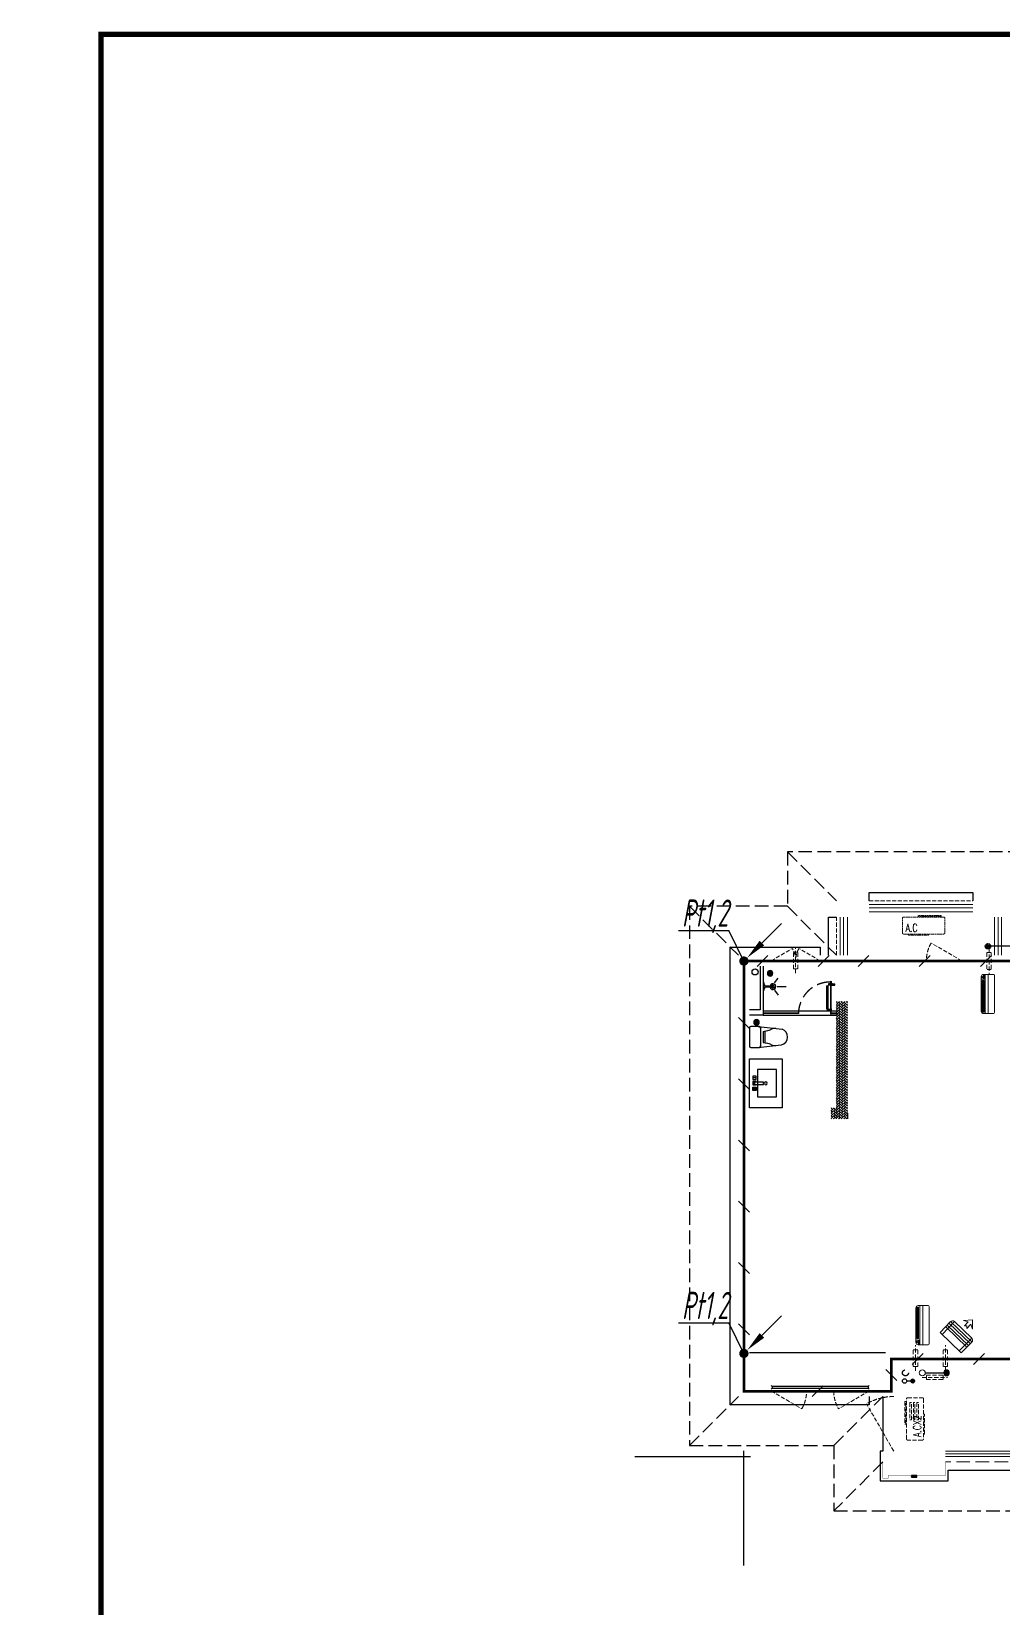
# Model space of a CAD drawing. Extents: x 3002737 to 4077523, y -995787 to -7267.
# Drawn here: x 3502677 to 3520519, y -788086 to -759137 of the extents above; entities that cross this region are included whole.
import ezdxf
from ezdxf.enums import TextEntityAlignment as Align
from ezdxf.xclip import XClip

# ---------------------------------------------------------------- set-up
doc = ezdxf.new("R2010")
doc.units = 0
doc.header["$LTSCALE"] = 1000
doc.header["$MEASUREMENT"] = 0
doc.header["$XCLIPFRAME"] = 2
for name, pattern in [('CENTER2', [1.125, 0.75, -0.125, 0.125, -0.125]), ('DASH', [0.35, 0.25, -0.1]), ('DOTE', [2.42, 2, -0.2, 0.02, -0.2]), ('HIDDEN', [0.375, 0.25, -0.125])]:
    doc.linetypes.add(name, pattern=pattern)
doc.layers.get('0').update_dxf_attribs({"linetype": 'CONTINUOUS'})
for name, color, linetype in [('!!电气', 1, 'CONTINUOUS'), ('3-栏杆1', 252, 'CONTINUOUS'), ('3.5方案汇报，与郭总、侯月琴确定户型_t8$0$2020.03.04 -1安徽标准化洋房户型(UA）_t8_t8$0$看线', 154, 'CONTINUOUS'), ('DIM-照明', 7, 'CONTINUOUS'), ('IP-bath&kitchen-JOHNSON', 4, 'CONTINUOUS'), ('LVTRY', 252, 'CONTINUOUS'), ('LWIRE', 4, 'CONTINUOUS'), ('P-bath&kitchen-JOHNSON', 4, 'CONTINUOUS'), ('SHTLN', 4, 'CONTINUOUS'), ('VPIPE-中水', 122, 'CONTINUOUS'), ('VPIPE-凝结', 150, 'CONTINUOUS'), ('VPIPE-雨水', 4, 'DASH'), ('WIRE-接地', 2, 'CONTINUOUS'), ('保温', 6, 'CONTINUOUS'), ('卫生间', 6, 'CONTINUOUS'), ('看线', 185, 'CONTINUOUS'), ('立面', 73, 'CONTINUOUS'), ('铝合金', 144, 'CONTINUOUS')]:
    doc.layers.add(name, color=color, linetype=linetype)
for name, color, linetype, lineweight in [('DOTE', 19, 'DOTE', 9), ('EQUIP_地漏', 7, 'CONTINUOUS', 18), ('VPIPE-废水', 31, 'TG_F', 18), ('WINDOW', 146, 'CONTINUOUS', 20), ('图框', 147, 'CONTINUOUS', 20), ('平面-栏杆', 56, 'CONTINUOUS', 15), ('平面-看线', 252, 'CONTINUOUS', 15), ('平面-空调室内机', 176, 'CONTINUOUS', 9), ('平面-空调预留孔', 252, 'CONTINUOUS', 15)]:
    doc.layers.add(name, color=color, linetype=linetype, lineweight=lineweight)
doc.styles.add('_TCH_DIM', font='SIMPLEX', dxfattribs={"bigfont": 'GBCBIG'})
doc.styles.add('HZTXT', font='gbeitc.shx', dxfattribs={"width": 0.8, "height": 400, "bigfont": 'hztxt.shx'})
doc.styles.get("Standard").update_dxf_attribs({"font": 'gbenor.shx', "bigfont": 'gbcbig.shx'})
doc.styles.add('TG_LINETYPE', font='SIMPLEX', dxfattribs={"width": 0.8, "height": 3, "bigfont": 'HZTXT'})
doc.linetypes.add('TG_F', pattern='A,2,-0.3,["F",TG_LINETYPE,S=0.1,R=0,X=-0.23,Y=-0.15],0', length=2.3)
pattern_1 = [(45, (-420616.58, -363823.725), (0, 47.4157523), [100.584, -33.528]), (135, (-420592.87, -363800.017), (3e-15, 47.4157523), [100.584, -33.528])]

# ---------------------------------------------------------------- blocks, each defined once
blk = doc.blocks.new('A$C74D73064')
at = {"layer": 'DOTE', "color": 252}
blk.add_line((-86385, 67619), (196116, 67619), dxfattribs=at)
blk = doc.blocks.new('A$C7B1F0EBE')
at = {"color": 252}
ref = blk.add_blockref('A$C74D73064', (-53513, -33808), dxfattribs=at)
XClip(ref).set_block_clipping_path([(63315.4263309771, 50772.2529092039), (117315.4131985184, 70272.2529080271)])
blk = doc.blocks.new('rrrrrrrrrrrra')
at = {"color": 8}
for p, q in [((-112, 459), (-112, 324)), ((-112, 324), (-64, -103)), ((253, 484), (-87, 484)), ((278, 324), (228, -116)), ((278, 324), (278, 459)), ((-59, 271), (224, 271)), ((-21, 232), (-34, 154)), ((191, 200), (-26, 200)), ((186, 232), (-21, 232)), ((186, 232), (199, 154))]:
    blk.add_line(p, q, dxfattribs=at)
for centre, radius, start, end in [((-87, 459), 25, 90, 180), ((-59, 324), 53.3, 180, 270), ((224, 324), 53.3, 270, 0), ((253, 459), 25, 0, 90), ((149, -3), 224, 158.5202, 180), ((-323, 210), 294, 333.5369, 351.4828), ((488, 210), 294, 188.5172, 206.4631), ((16, -3), 224, 0, 21.4798), ((84, -64), 153, 195.0773, 340.1181)]:
    blk.add_arc(centre, radius, start, end, dxfattribs=at)
blk = doc.blocks.new('A$C1E0F638F')
for points in [[(500, 435), (500, 85), (0, 85), (0, 435)], [(120, 0), (180, 0), (180, 60), (120, 60)], [(147, 55), (153, 55), (153, 5), (147, 5)], [(270, 30), (230, 30), (230, 195), (270, 195)], [(230, 30), (270, 30), (270, 10), (230, 10)], [(380, 0), (320, 0), (320, 60), (380, 60)], [(353, 55), (347, 55), (347, 5), (353, 5)]]:
    blk.add_lwpolyline(points, close=True)
blk.add_lwpolyline([(270, 60), (280, 60), (280, 0), (220, 0), (220, 60), (230, 60)])
blk.add_circle((250, 236), 26)
blk = doc.blocks.new('$lvtry$00000171')
for p, q in [((-74, 11), (-11, 74)), ((-70, -27), (27, 70)), ((-53, -53), (53, 53)), ((-27, -70), (70, 27)), ((11, -74), (74, -11))]:
    blk.add_line(p, q)
blk.add_circle((0, 0), 75)
blk.add_point((0, 0))
blk = doc.blocks.new('A$C5DCB2F21')
at = {"layer": 'IP-bath&kitchen-JOHNSON', "color": 8}
for p, q in [((74, 0), (-74, 0)), ((-68, -213), (-158, -275)), ((-10, -174), (-10, -49)), ((0, -261), (0, -425)), ((11, -174), (11, -49)), ((68, -213), (158, -275))]:
    blk.add_line(p, q, dxfattribs=at)
blk.add_lwpolyline([(74, 0), (74, -16), (-74, -16), (-74, 0)], dxfattribs=at)
for points in [[(-26, -31, -0.364142), (-38, -16, -0.020495)], [(-10, -49, 0.214893), (-26, -31, 7.649644)], [(11, -49, -0.21439), (26, -31, -7.649644)], [(26, -31, 0.364142), (38, -16, 0.020495)]]:
    blk.add_lwpolyline(points, format="xyb", dxfattribs=at)
blk.add_arc((0, -174), 10.5, 180, 0, dxfattribs=at)
for centre, major_axis, ratio, start_param, end_param in [((0, -181), (53.6, 0), 0.987577, 1.76809, 7.656688), ((0, -179), (-51, 0), 0.990052, -1.36297, 4.504563), ((0, -178), (-26.8, 0), 0.994812, -1.167677, 4.309269), ((-12, -165), (0, 1.43), 0.85, -1.570796, 4.712389), ((-12, -189), (0, 1.43), 0.85, 4.712389, 10.995574), ((12, -165), (0, 1.43), 0.85, 4.712389, 10.995574), ((12, -189), (0, 1.43), 0.85, 4.712389, 10.995574)]:
    blk.add_ellipse(centre, major_axis=major_axis, ratio=ratio, start_param=start_param, end_param=end_param, dxfattribs=at)
blk = doc.blocks.new('GDGDRGDGRD')
blk.add_hatch(color=252).paths.add_polyline_path([(491782, 524769), (491781, 524772), (491773, 524768), (491774, 524766)])
at = {"color": 252}
for p, q in [((491771, 524768), (491783, 524773)), ((491772, 524768), (491772, 524768)), ((491772, 524768), (491774, 524765)), ((491783, 524761), (491772, 524761)), ((491783, 524760), (491772, 524760)), ((491772, 524752), (491774, 524751)), ((491774, 524751), (491772, 524751)), ((491773, 524760), (491773, 524740)), ((491774, 524765), (491783, 524769)), ((491778, 524771), (491778, 524732)), ((491783, 524752), (491781, 524752)), ((491781, 524752), (491783, 524752)), ((491782, 524772), (491783, 524773)), ((491782, 524772), (491783, 524769)), ((491783, 524760), (491783, 524739))]:
    blk.add_line(p, q, dxfattribs=at)
for centre, radius, start, end in [((491784, 524755), 13.5, 155.1524, 208.9779), ((491772, 524767), 1, 111.5266, 175.7652), ((491791, 524767), 20.5, 177.9915, 196.9003), ((491772, 524767), 0.5, 112.733, 178.0542), ((491791, 524767), 19.5, 177.4658, 196.2484), ((491786, 524755), 14.6, 161.8973, 193.7147), ((491781, 524753), 9.42, 188.0154, 204.2283), ((491772, 524749), 0.5, 208.9779, 24.2283), ((491772, 524754), 11.7, 335.4186, 349.5177), ((491783, 524749), 0.5, 155.4186, 330.1502), ((491783, 524772), 0.5, 340.7609, 112.533), ((491783, 524772), 1.17, 340.0401, 112.533), ((491804, 524765), 20.6, 160.0401, 190.8473), ((491807, 524764), 24, 160.7609, 187.0487), ((491772, 524755), 13.4, 330.1502, 25.0815), ((491771, 524755), 12.4, 343.9451, 21.3478)]:
    blk.add_arc(centre, radius, start, end, dxfattribs=at)
blk.add_open_spline([(491773, 524740), (491773, 524740), (491775, 524738), (491778, 524742), (491781, 524740), (491783, 524739)], degree=3, knots=[0, 0, 0, 0, 3.066329, 6.218313, 11.124135, 11.124135, 11.124135, 11.124135])
at = {"layer": 'IP-bath&kitchen-JOHNSON', "color": 252}
for p, q in [((490533, 524228), (491883, 524228)), ((490533, 524193), (491183, 524193)), ((490533, 524183), (491183, 524183)), ((490533, 524148), (491883, 524148)), ((491183, 524183), (491183, 524193)), ((491883, 524183), (491783, 524183)), ((491783, 524173), (491783, 524183)), ((491883, 524173), (491783, 524173))]:
    blk.add_line(p, q, dxfattribs=at)
for points in [[(490533, 525048), (490533, 524148), (490283, 524148)], [(490483, 525048), (490483, 524248), (490283, 524248)]]:
    blk.add_lwpolyline(points, dxfattribs=at)
at = {"layer": 'LVTRY', "color": 252}
blk.add_lwpolyline([(490883, 522448), (490283, 522448), (490283, 523348), (490883, 523348)], close=True, dxfattribs=at)
at = {"layer": 'P-bath&kitchen-JOHNSON', "color": 252}
for p, q in [((491699, 524687), (491699, 524271)), ((491699, 524687), (491725, 524687)), ((491725, 524687), (491725, 524271)), ((491735, 524723), (491735, 524697)), ((491767, 524723), (491735, 524723)), ((491767, 524697), (491735, 524697)), ((491772, 524735), (491779, 524735)), ((491772, 524706), (491772, 524735)), ((491772, 524706), (491779, 524706)), ((491775, 524735), (491778, 524733)), ((491775, 524716), (491775, 524735)), ((491775, 524725), (491775, 524706)), ((491775, 524706), (491778, 524708)), ((491778, 524718), (491778, 524733)), ((491778, 524718), (491778, 524708)), ((491779, 524735), (491781, 524734)), ((491779, 524733), (491779, 524735)), ((491779, 524708), (491779, 524706)), ((491779, 524706), (491781, 524707)), ((491781, 524733), (491781, 524734)), ((491781, 524708), (491781, 524707)), ((491789, 524723), (491843, 524723)), ((491789, 524697), (491843, 524697)), ((491794, 524735), (491797, 524735)), ((491794, 524735), (491794, 524706)), ((491794, 524706), (491797, 524706)), ((491797, 524735), (491799, 524733)), ((491797, 524735), (491797, 524718)), ((491797, 524706), (491797, 524723)), ((491797, 524706), (491799, 524708)), ((491799, 524708), (491799, 524733)), ((491820, 524697), (491820, 524723)), ((491699, 524271), (491725, 524271)), ((491735, 524235), (491735, 524261)), ((491735, 524261), (491767, 524261)), ((491735, 524235), (491767, 524235)), ((491769, 524263), (491767, 524261)), ((491767, 524261), (491767, 524235)), ((491769, 524233), (491767, 524235)), ((491769, 524263), (491769, 524233)), ((491772, 524263), (491769, 524263)), ((491772, 524233), (491769, 524233)), ((491772, 524263), (491772, 524233)), ((491784, 524263), (491786, 524263)), ((491784, 524233), (491784, 524263)), ((491784, 524233), (491786, 524233)), ((491786, 524233), (491786, 524263)), ((491786, 524263), (491788, 524261)), ((491788, 524235), (491788, 524261))]:
    blk.add_line(p, q, dxfattribs=at)
blk.add_lwpolyline([(491783, 524173), (491783, 524760), (491773, 524760), (491773, 524173)], close=True, dxfattribs=at)
at = {"layer": 'P-bath&kitchen-JOHNSON', "color": 252, "linetype": 'DASH'}
blk.add_arc((491769, 524171), 586, 89.7967, 179.3922, dxfattribs=at)
at = {"layer": 'P-bath&kitchen-JOHNSON', "color": 252}
blk.add_arc((491835, 524710), 15.3, 304.053, 55.9616, dxfattribs=at)
for centre, major_axis, start_param, end_param in [((491735, 524687), (0, 10.4), 0, 1.570796), ((491735, 524271), (0, 35.7), 1.570796, 3.141593), ((491735, 524271), (0, 10.4), 1.570796, 3.141593)]:
    blk.add_ellipse(centre, major_axis=major_axis, ratio=1, start_param=start_param, end_param=end_param, dxfattribs=at)
at = {"layer": 'IP-bath&kitchen-JOHNSON', "color": 252, "rotation": 90.008488524447}
blk.add_blockref('A$C5DCB2F21', (490533, 524673), dxfattribs=at)
at = {"layer": 'LVTRY', "color": 252, "xscale": -0.6666666667107826, "yscale": 0.6666666667107826}
for p in [(490663, 524918), (490413, 524018)]:
    blk.add_blockref('$lvtry$00000171', p, dxfattribs=at)
at = {"layer": 'LVTRY', "color": 252, "extrusion": (0, 0, -1), "xscale": -1, "zscale": -1, "rotation": 270}
blk.add_blockref('rrrrrrrrrrrra', (-490766, 523666), dxfattribs=at)
at = {"layer": 'LVTRY', "color": 252, "xscale": -1, "rotation": 270}
blk.add_blockref('A$C1E0F638F', (490347, 522649), dxfattribs=at)
blk = doc.blocks.new('A$C001338C2')
at = {"color": 8}
for p, q in [((0, 249), (0, 22)), ((22, 0), (878, 0)), ((845, 304), (55, 304)), ((109, 215), (109, 304)), ((900, 22), (900, 249))]:
    blk.add_line(p, q, dxfattribs=at)
at = {"color": 8, "lineweight": 5}
for p, q in [((900, 215), (0, 215)), ((900, 143), (0, 143)), ((865, 279), (144, 279)), ((144, 279), (144, 266)), ((387, 279), (144, 279)), ((144, 279), (144, 253)), ((144, 266), (865, 266)), ((144, 240), (144, 253)), ((144, 253), (865, 253)), ((865, 240), (144, 240)), ((387, 240), (387, 279)), ((622, 240), (387, 240)), ((865, 279), (622, 279)), ((622, 279), (622, 240)), ((865, 253), (865, 279)), ((865, 266), (865, 240))]:
    blk.add_line(p, q, dxfattribs=at)
at = {"color": 8}
for points in [[(89, 226), (22, 226, -0.414214), (17, 232), (17, 243, -0.414214), (22, 249), (89, 249, -0.414214), (95, 243), (95, 232, -0.414214)], [(73, 275), (57, 275, -0.414214), (51, 281), (51, 283, -0.414214), (57, 289), (73, 289, -0.414214), (79, 283), (79, 281, -0.414214)]]:
    blk.add_lwpolyline(points, format="xyb", close=True, dxfattribs=at)
for centre, radius, start, end in [((55, 249), 55, 90, 180), ((22, 22), 22, 180, 270), ((845, 249), 55, 360, 90), ((878, 22), 22, 270, 360)]:
    blk.add_arc(centre, radius, start, end, dxfattribs=at)
blk = doc.blocks.new('dongkong')
at = {"layer": '平面-空调预留孔', "color": 8, "linetype": 'HIDDEN', "ltscale": 0.3}
for p, q in [((-603836, 210821), (-603836, 210511)), ((-603836, 210821), (-603756, 210821)), ((-603796, 210900), (-603796, 210431)), ((-603756, 210821), (-603756, 210511))]:
    blk.add_line(p, q, dxfattribs=at)
blk.add_lwpolyline([(-603756, 210511), (-603836, 210511)], dxfattribs=at)
blk = doc.blocks.new('$TwtSys$00000141')
at = {"color": 252}
for p, q in [((-47, 4), (-5, 46)), ((-47, 4), (-5, 46)), ((-44, -18), (18, 44)), ((-44, -18), (18, 44)), ((-33, -33), (33, 33)), ((-33, -33), (33, 33)), ((-16, -44), (44, 16)), ((-16, -44), (44, 16)), ((6, -46), (46, -6)), ((6, -46), (46, -6))]:
    blk.add_line(p, q, dxfattribs=at)
blk.add_circle((0, 0), 47, dxfattribs=at)
blk.add_circle((0, 0), 47, dxfattribs=at)
blk = doc.blocks.new('A$C148B7D8E')
at = {"layer": '卫生间', "color": 252, "linetype": 'DASH'}
for p, q in [((7700, 15400), (8600, 14500)), ((15200, 14500), (16100, 15400)), ((7300, 10800), (8200, 9900)), ((7700, 10800), (8600, 9900)), ((15200, 9900), (16100, 10800)), ((17000, 9900), (17900, 10800)), ((900, 10000), (1800, 9100)), ((7300, 10000), (8200, 9100)), ((17900, 10000), (17000, 9100)), ((24300, 10000), (23400, 9100)), ((-900, 9000), (0, 8100)), ((900, 9000), (1800, 8100)), ((24300, 9000), (23400, 8100)), ((-900, -900), (0, 0)), ((1750, -900), (2650, 0)), ((22550, 0), (23450, -900)), ((2650, -1200), (1750, -2100)), ((22550, -1200), (23450, -2100))]:
    blk.add_line(p, q, dxfattribs=at)
for points in [[(16100, 14000), (16100, 15400), (7700, 15400), (7700, 10800), (7300, 10800), (7300, 10000), (900, 10000), (900, 9000), (-900, 9000), (-900, -900), (1750, -900), (1750, -2100), (23450, -2100), (23450, -900), (25100, -900)], [(25100, 9000), (24300, 9000), (24300, 10000), (17900, 10000), (17900, 10800), (16100, 10800), (16100, 12200)]]:
    blk.add_lwpolyline(points, dxfattribs=at)
blk = doc.blocks.new('fergve')
at = {"layer": '平面-空调预留孔', "color": 8, "linetype": 'DASH', "ltscale": 0.3}
for p, q in [((119063, 54988), (119063, 54978)), ((119073, 54968), (119426, 54968)), ((119436, 54978), (119436, 54988))]:
    blk.add_line(p, q, dxfattribs=at)
blk.add_lwpolyline([(119716, 54988), (118976, 54988, -0.414214), (118956, 55008), (118956, 55278, -0.414214), (118976, 55298), (119716, 55298, -0.414214), (119736, 55278), (119736, 55008, -0.414214)], format="xyb", close=True, dxfattribs=at)
for points in [[(119667, 55327), (119247, 55327), (119247, 55312), (119667, 55312)], [(119645, 55239), (119330, 55239), (119330, 55210), (119645, 55210)], [(119645, 55173), (119330, 55173), (119330, 55144), (119645, 55144)], [(119645, 55108), (119330, 55108), (119330, 55079), (119645, 55079)]]:
    blk.add_lwpolyline(points, close=True, dxfattribs=at)
for centre, start, end in [((119073, 54978), 180, 270), ((119426, 54978), 270, 0)]:
    blk.add_arc(centre, 10, start, end, dxfattribs=at)
at = {"layer": '平面-空调预留孔', "color": 8, "linetype": 'DASH', "ltscale": 0.3, "style": '_TCH_DIM', "width": 0.705882}
blk.add_text('A.CX2', height=146.9, dxfattribs=at).set_placement((119015, 55027))
blk = doc.blocks.new('dasdasf1sa2f31as32f')
at = {"color": 8}
for p, q in [((-116, 586), (43, 640)), ((-23, 586), (-116, 586)), ((-23, 586), (-73, 493)), ((83, 477), (43, 640)), ((-473, 260), (-339, 504)), ((-270, 524), (-428, 237)), ((72, 132), (-401, 392)), ((93, 169), (-381, 428)), ((115, 208), (-359, 468)), ((135, 245), (-339, 505)), ((-270, 524), (114, 314)), ((-31, 504), (-73, 493)), ((114, 314), (-44, 26)), ((-18, 463), (-31, 504)), ((32, 555), (-18, 463)), ((83, 477), (32, 555)), ((0, 0), (-473, 260)), ((134, 244), (0, 0))]:
    blk.add_line(p, q, dxfattribs=at)
for centre, start, end in [((-294, 479), 61.2593, 151.2593), ((89, 269), 331.2593, 61.2593)]:
    blk.add_arc(centre, 51.3, start, end, dxfattribs=at)
blk = doc.blocks.new('GDGDRGDGDRGDR')
at = {"layer": '平面-空调室内机', "ltscale": 0.3}
for p, rotation in [((-179479, 653503), 180), ((-154479, 653503), 180), ((634787, 1046278), 89.99999999999999), ((659787, 1046278), 89.99999999999999)]:
    blk.add_blockref('dongkong', p, dxfattribs=dict(at, rotation=rotation))
at = {"layer": '平面-空调室内机', "ltscale": 0.3, "xscale": -1}
for p, rotation in [((1045713, 653503), 180), ((1070713, 653503), 180), ((231446, 1046278), 270), ((256446, 1046278), 270)]:
    blk.add_blockref('dongkong', p, dxfattribs=dict(at, rotation=rotation))
at = {"layer": '平面-空调预留孔'}
for name, p, rotation in [('dasdasf1sa2f31as32f', (424607, 442932), 344.9999999966897), ('dasdasf1sa2f31as32f', (449607, 442932), 344.9999999966897), ('fergve', (478901, 322375), 90), ('fergve', (497618, 322375), 90), ('fergve', (503901, 322375), 90), ('fergve', (522618, 322375), 90)]:
    blk.add_blockref(name, p, dxfattribs=dict(at, rotation=rotation))
at = {"layer": '平面-空调预留孔', "xscale": -1, "rotation": 15.00000000331026}
for p in [(441626, 442932), (466626, 442932)]:
    blk.add_blockref('dasdasf1sa2f31as32f', p, dxfattribs=at)
blk = doc.blocks.new('rtyryrtyeeretee')
at = {"layer": '平面-空调预留孔', "color": 252, "linetype": 'DASH', "ltscale": 0.1}
for p, q in [((669749, 343882), (669749, 343872)), ((669759, 343862), (670112, 343862)), ((670122, 343872), (670122, 343882))]:
    blk.add_line(p, q, dxfattribs=at)
blk.add_lwpolyline([(670353, 344221), (669933, 344221), (669933, 344206), (670353, 344206)], close=True, dxfattribs=at)
blk.add_lwpolyline([(670402, 343882), (669662, 343882, -0.414214), (669642, 343902), (669642, 344172, -0.414214), (669662, 344192), (670402, 344192, -0.414214), (670422, 344172), (670422, 343902, -0.414214)], format="xyb", close=True, dxfattribs=at)
for centre, start, end in [((669759, 343872), 180, 270), ((670112, 343872), 270, 0)]:
    blk.add_arc(centre, 10, start, end, dxfattribs=at)
at = {"layer": '平面-空调预留孔', "color": 252, "linetype": 'DASH', "ltscale": 0.1, "style": '_TCH_DIM', "width": 0.705882}
blk.add_text('A.C', height=146.9, dxfattribs=at).set_placement((669701, 343922))
blk = doc.blocks.new('A$C66B635E3')
at = {"layer": '保温', "linetype": 'ByBlock', "ltscale": 10}
h = blk.add_hatch(dxfattribs=at)
h.set_pattern_fill('AR-HBONE', color=252, scale=55)
h.set_pattern_definition(pattern_1)
h.paths.add_polyline_path([(1900, 6200), (1900, 8350), (1700, 8350), (1700, 6200)])
h = blk.add_hatch(dxfattribs=at)
h.set_pattern_fill('AR-HBONE', color=252, scale=55)
h.set_pattern_definition(pattern_1)
h.paths.add_polyline_path([(1700, 6200), (1700, 6400), (1600, 6400), (1600, 6200)])
at = {"layer": '立面'}
h = blk.add_hatch(dxfattribs=at)
h.set_pattern_fill('ANSI31', color=252, scale=2)
h.set_pattern_definition([(45, (-885150.3096, -795945.4625), (-2.24506403, 2.24506403), [])])
h.paths.add_polyline_path([(3075, -380), (3175, -380), (3175, -350), (3075, -350)])
at = {"layer": '!!电气', "color": 1}
for p, q in [((-2000, 0), (121, 0)), ((0, -2000), (0, 103))]:
    blk.add_line(p, q, dxfattribs=at)
at = {"color": 252, "const_width": 8}
blk.add_lwpolyline([(2550, -100), (2550, -400), (2650, -400), (2650, -350), (3700, -350), (3700, -100)], dxfattribs=at)
at = {"layer": '3-栏杆1', "color": 252}
for p, q in [((520, 1282), (500, 1300)), ((500, 1300), (520, 1282)), ((500, 1233), (520, 1253)), ((2280, 1282), (520, 1282)), ((520, 1282), (520, 1253)), ((520, 1253), (2280, 1253)), ((2280, 1282), (2300, 1300)), ((2300, 1300), (2280, 1282)), ((2280, 1282), (2280, 1253)), ((2280, 1253), (2300, 1233)), ((2300, 1233), (2280, 1253))]:
    blk.add_line(p, q, dxfattribs=at)
at = {"layer": '3.5方案汇报，与郭总、侯月琴确定户型_t8$0$2020.03.04 -1安徽标准化洋房户型(UA）_t8_t8$0$看线', "color": 252, "ltscale": 10}
blk.add_line((2600, 1900), (100, 1900), dxfattribs=at)
at = {"layer": 'VPIPE-中水', "color": 252, "linetype": 'Continuous'}
blk.add_circle((205, 8895), 55, dxfattribs=at)
at = {"layer": 'VPIPE-凝结', "color": 252, "ltscale": 0.1}
for p, q in [((4910, 9366), (4530, 9366)), ((3330, 1535), (3670, 1535))]:
    blk.add_line(p, q, dxfattribs=at)
blk.add_lwpolyline([(3062, 1385), (2990, 1385)], dxfattribs=at)
at = {"layer": 'VPIPE-凝结', "color": 252}
blk.add_circle((2950, 1385), 40, dxfattribs=at)
at = {"layer": 'VPIPE-废水', "color": 252}
blk.add_circle((3275, 1535), 55, dxfattribs=at)
at = {"layer": 'VPIPE-雨水', "color": 252}
blk.add_circle((2965, 1535), 55, dxfattribs=at)
at = {"layer": 'WINDOW', "color": 252, "linetype": 'DASH', "ltscale": 0.3}
for points in [[(500, 9100), (890, 9325, -0.131605), (950, 9100)], [(1400, 9100), (1010, 9325, 0.131605), (950, 9100)], [(4000, 9100), (3437, 9425, 0.131485), (3350, 9100)], [(500, 1200), (1063, 875, 0.131485), (1150, 1200)], [(2300, 1200), (1737, 875, -0.131485), (1650, 1200)], [(2750, 100), (2250, 966, -0.131652), (2750, 1100)]]:
    blk.add_lwpolyline(points, format="xyb", dxfattribs=at)
at = {"layer": '保温', "color": 252, "linetype": 'ByBlock', "ltscale": 10}
blk.add_line((1900, 6300), (1900, 6200), dxfattribs=at)
at = {"layer": '平面-栏杆', "color": 252}
for points in [[(1770, 9900), (1770, 9200)], [(1830, 9900), (1830, 9200)], [(4200, 10130), (2300, 10130)], [(4200, 10070), (2300, 10070)], [(4670, 9900), (4670, 9200)], [(4730, 9900), (4730, 9200)], [(8350, 50), (3700, 50)], [(8350, 0), (3700, 0)]]:
    blk.add_lwpolyline(points, dxfattribs=at)
at = {"layer": '平面-看线', "color": 252, "linetype": 'DASH', "ltscale": 0.3}
blk.add_line((1700, 9200), (1700, 9900), dxfattribs=at)
at = {"layer": '平面-看线', "color": 252}
blk.add_line((4600, 9200), (4600, 9900), dxfattribs=at)
at = {"layer": '平面-看线', "color": 252, "linetype": 'DASH', "ltscale": 0.3}
blk.add_lwpolyline([(2300, 10200), (4200, 10200)], dxfattribs=at)
at = {"layer": '平面-看线', "color": 252}
for points in [[(1900, 9900), (1900, 9200)], [(2300, 10000), (4200, 10000)], [(8350, 100), (3700, 100)]]:
    blk.add_lwpolyline(points, dxfattribs=at)
at = {"layer": '平面-看线', "color": 252, "linetype": 'DASH'}
blk.add_lwpolyline([(8350, -100), (3700, -100)], dxfattribs=at)
at = {"layer": '看线', "color": 252, "ltscale": 0.5}
for points in [[(2300, 10200), (2300, 10350), (4200, 10350), (4200, 10200)], [(1550, 9200), (1550, 9900), (1700, 9900)], [(2550, 1100), (2550, 100)], [(3750, -250), (8350, -250)]]:
    blk.add_lwpolyline(points, dxfattribs=at)
at = {"layer": '看线', "color": 252}
for points in [[(2300, 1100), (2300, 950), (-250, 950), (-250, 9350), (1400, 9350), (1400, 9200)], [(2550, 100), (2500, 100), (2500, -450), (3750, -450), (3750, -250)]]:
    blk.add_lwpolyline(points, dxfattribs=at)
at = {"layer": '立面', "color": 252}
blk.add_lwpolyline([(3075, -380), (3175, -380), (3175, -350), (3075, -350)], close=True, dxfattribs=at)
at = {"layer": '铝合金', "color": 252}
blk.add_lwpolyline([(3075, -380), (3175, -380), (3175, -350), (3075, -350)], close=True, dxfattribs=at)
at = {"color": 252}
for name, p in [('A$C148B7D8E', (-100, 1100)), ('rtyryrtyeeretee', (-666732, -334291)), ('GDGDRGDGRD', (-490182, -516048)), ('GDGDRGDGDRGDR', (-420617, -441032))]:
    blk.add_blockref(name, p, dxfattribs=at)
at = {"layer": 'EQUIP_地漏', "color": 252, "xscale": -0.8, "yscale": -0.8, "zscale": 0.8, "rotation": 180}
blk.add_blockref('$TwtSys$00000141', (3100, 1385), dxfattribs=at)
at = {"layer": 'LVTRY', "color": 252, "yscale": 0.6666666667107825}
for p, xscale, rotation in [((4480, 9366), 0.6666666667107825, 269.9999999939778), ((3720, 1535), -0.6666666667107825, 90.00000000602213)]:
    blk.add_blockref('$lvtry$00000171', p, dxfattribs=dict(at, xscale=xscale, rotation=rotation))
at = {"layer": '平面-空调室内机', "color": 252, "ltscale": 0.3, "xscale": -1, "rotation": 180}
for p in [(604746, 219771), (606946, 212471)]:
    blk.add_blockref('dongkong', p, dxfattribs=at)
at = {"layer": '平面-空调室内机', "color": 252, "ltscale": 0.3}
blk.add_blockref('dongkong', (608296, -201571), dxfattribs=at)
at = {"layer": '平面-空调室内机', "color": 252, "ltscale": 0.3, "rotation": 180}
blk.add_blockref('dongkong', (-600646, 212471), dxfattribs=at)
at = {"layer": '平面-空调预留孔', "color": 252}
for p, xscale, yscale, zscale, rotation in [((4600, 8850), -0.8000000000465648, 0.8000000000465648, 0.8000000000465646, 89.99999976656984), ((3400, 2050), 0.800000000046565, 0.800000000046565, 0.800000000046565, 90.00000023343011)]:
    blk.add_blockref('A$C001338C2', p, dxfattribs=dict(at, xscale=xscale, yscale=yscale, zscale=zscale, rotation=rotation))
blk = doc.blocks.new('$TelecSys$00000008')
blk.add_line((0.4, 0.4), (-0.4, -0.4))
blk = doc.blocks.new('$TelecSys$00000078')
for p, q in [((1.15, 1.15), (0.55, 0.55)), ((0.104, 0.104), (0.104, 0.104)), ((-0.104, -0.104), (-0.104, -0.104))]:
    blk.add_line(p, q)
at = {"const_width": 0.142}
blk.add_lwpolyline([(-0.071, 0, 1), (0.071, 0, 1)], format="xyb", close=True, dxfattribs=at)
blk.add_solid([(0.62, 0.48), (0.48, 0.62), (0.1, 0.1)])
at = {"width": 0.8, "flags": 9}
blk.add_attdef('A', (0, 0), '', height=0.00002, dxfattribs=at)

msp = doc.modelspace()

# ---------------------------------------------------------------- linework, layer by layer
at = {"layer": 'DIM-照明', "color": 7, "ltscale": 0.8}
for p, q in [((3514554.5, -775640.1), (3515477.8, -775640.1)), ((3515762.1, -776216.6), (3515477.8, -775640.1)), ((3514554.5, -782842.9), (3515477.8, -782842.9)), ((3515762.1, -783419.5), (3515477.8, -782842.9))]:
    msp.add_line(p, q, dxfattribs=at)
at = {"layer": 'WIRE-接地', "color": 2, "linetype": 'CENTER2', "const_width": 50}
for points in [[(3515754.4, -776200.6), (3517561.4, -776200.6), (3523961.4, -776200.6), (3523961.4, -774402), (3526060.3, -774402), (3526060.3, -772301.7), (3524353.1, -772301.7), (3524353.1, -769800.5), (3530767.5, -769800.5), (3530767.5, -772286), (3530456.6, -772286), (3530456.6, -774399.5), (3532561.1, -774399.5), (3532561.1, -775198), (3532561.1, -776193.7), (3548952.1, -776193.7), (3548952.1, -774398.5), (3551052.8, -774398.5), (3551052.8, -772397.5), (3550755.9, -772395.1), (3550755.9, -769799.7), (3557156.7, -769799.7)], [(3555710.8, -785300.3), (3550806.5, -785300.3), (3550806.5, -784699.2), (3550054.8, -784699.2), (3550054.8, -783492.4), (3543456.8, -783492.4), (3543456.8, -784099.6), (3538058.9, -784099.6), (3538058.9, -783495.7), (3531457, -783495.7), (3531457, -784701.2), (3530710.2, -784701.2), (3530710.2, -785296.5), (3525802.7, -785296.5), (3525802.7, -784693.6), (3525056.7, -784693.6), (3525056.7, -783504.3), (3518460, -783504.3), (3518460, -784097.2), (3515754.3, -784097.2), (3515754.3, -776200.6)]]:
    msp.add_lwpolyline(points, dxfattribs=at)
at = {"layer": '图框', "const_width": 100}
msp.add_lwpolyline([(3584551.8, -816586.6), (3584551.8, -759186.6), (3503951.8, -759186.6), (3503951.8, -816586.6)], close=True, dxfattribs=at)

# ---------------------------------------------------------------- block references
at = {"layer": '!!电气'}
for name, p in [('A$C7B1F0EBE', (3419851.8, -816586.6)), ('A$C66B635E3', (3515754.3, -785295.1))]:
    msp.add_blockref(name, p, dxfattribs=at)
at = {"layer": 'LWIRE', "color": 2, "xscale": 600, "yscale": 600, "zscale": 600}
for p in [(3515754.3, -776200.6), (3515754.3, -783403.5)]:
    msp.add_blockref('$TelecSys$00000078', p, dxfattribs=at)
at = {"layer": 'SHTLN', "color": 2, "xscale": 250, "yscale": 250, "zscale": 250}
for p in [(3516095.4, -776200.6), (3517220.4, -776200.6), (3517948.9, -776200.6), (3519073.9, -776200.6), (3520198.9, -776200.6)]:
    msp.add_blockref('$TelecSys$00000008', p, dxfattribs=at)
for p, rotation in [((3515754.3, -777336.4), 90), ((3515754.3, -778461.4), 90), ((3515754.3, -779586.4), 90), ((3515754.3, -780711.4), 90), ((3515754.3, -781836.4), 90), ((3515754.3, -782961.4), 90), ((3518945.8, -783504.3), 180), ((3520070.8, -783504.3), 180), ((3518460, -783800.7), 270), ((3517107.1, -784097.2), 180)]:
    msp.add_blockref('$TelecSys$00000008', p, dxfattribs=dict(at, rotation=rotation))

# ---------------------------------------------------------------- texts
at = {"layer": 'DIM-照明', "color": 7, "ltscale": 0.8, "style": 'HZTXT', "width": 0.7}
for p in [(3515043.2, -775378.3), (3515043.2, -782581.2)]:
    msp.add_text('Pt1,2', height=500, dxfattribs=at).set_placement(p, align=Align.MIDDLE)

doc.saveas('drawing.dxf')
